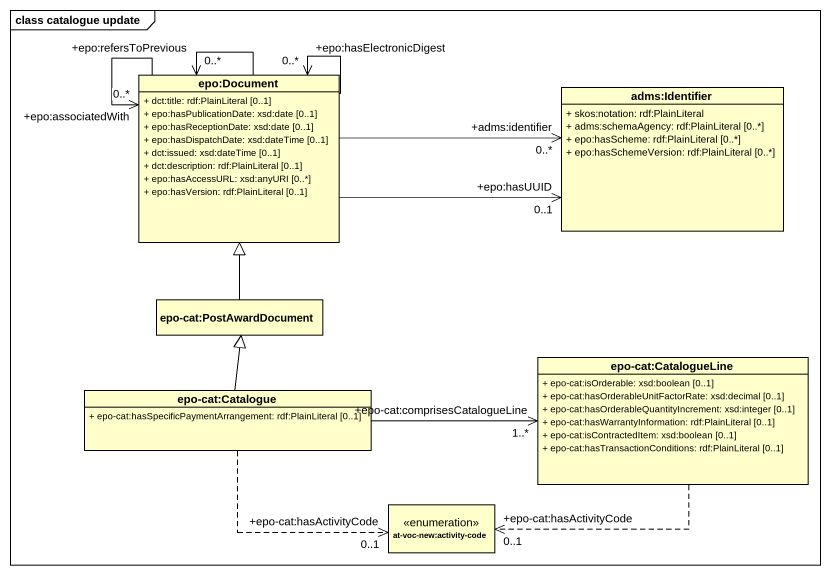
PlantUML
@startuml
mainframe class catalogue update
hide circle
hide empty members
skinparam classAttributeIconSize 0
class "epo:Document" as epo_Document {
  + dct:title: rdf:PlainLiteral [0..1]
  + epo:hasPublicationDate: xsd:date [0..1]
  + epo:hasReceptionDate: xsd:date [0..1]
  + epo:hasDispatchDate: xsd:dateTime [0..1]
  + dct:issued: xsd:dateTime [0..1]
  + dct:description: rdf:PlainLiteral [0..1]
  + epo:hasAccessURL: xsd:anyURI [0..*]
  + epo:hasVersion: rdf:PlainLiteral [0..1]
}
class "adms:Identifier" as adms_Identifier {
  + skos:notation: rdf:PlainLiteral
  + adms:schemaAgency: rdf:PlainLiteral [0..*]
  + epo:hasScheme: rdf:PlainLiteral [0..*]
  + epo:hasSchemeVersion: rdf:PlainLiteral [0..*]
}
class "epo-cat:PostAwardDocument" as epo_cat_PostAwardDocument
class "epo-cat:CatalogueLine" as epo_cat_CatalogueLine {
  + epo-cat:isOrderable: xsd:boolean [0..1]
  + epo-cat:hasOrderableUnitFactorRate: xsd:decimal [0..1]
  + epo-cat:hasOrderableQuantityIncrement: xsd:integer [0..1]
  + epo-cat:hasWarrantyInformation: rdf:PlainLiteral [0..1]
  + epo-cat:isContractedItem: xsd:boolean [0..1]
  + epo-cat:hasTransactionConditions: rdf:PlainLiteral [0..1]
}
class "epo-cat:Catalogue" as epo_cat_Catalogue {
  + epo-cat:hasSpecificPaymentArrangement: rdf:PlainLiteral [0..1]
}
enum "at-voc-new:activity-code" as at_voc_new_activity_code
epo_Document --> "+epo:refersToPrevious\n0..*" epo_Document
epo_Document --> "+epo:associatedWith\n0..*" epo_Document
epo_Document --> "+epo:hasElectronicDigest\n0..*" epo_Document
epo_Document -right-> "+adms:identifier\n0..*" adms_Identifier
epo_Document -right-> "+epo:hasUUID\n0..1" adms_Identifier
epo_cat_PostAwardDocument -up-|> epo_Document
epo_cat_CatalogueLine .left.> "+epo-cat:hasActivityCode\n0..1" at_voc_new_activity_code
epo_cat_Catalogue -up-|> epo_cat_PostAwardDocument
epo_cat_Catalogue -right-> "+epo-cat:comprisesCatalogueLine\n1..*" epo_cat_CatalogueLine
epo_cat_Catalogue .right.> "+epo-cat:hasActivityCode\n0..1" at_voc_new_activity_code
@enduml
